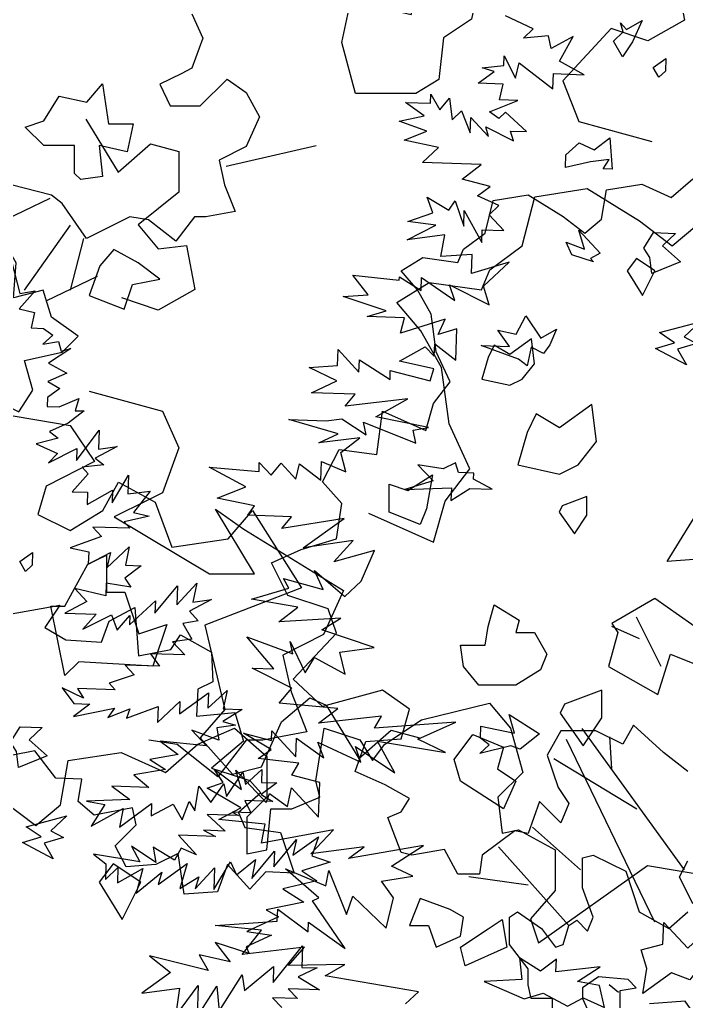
# Model space of a CAD drawing. Header units: inches. Extents: x -11 to 128, y 7 to 56.
# Drawn here: x 31.7193 to 31.9751, y 22.597 to 22.9734 of the extents above; entities that cross this region are included whole.
import ezdxf

# ---------------------------------------------------------------- set-up
doc = ezdxf.new("R2010")
doc.units = ezdxf.units.IN
doc.header["$MEASUREMENT"] = 0
doc.layers.add('CAY', color=94, linetype='Continuous')
doc.layers.add('CAY-3', color=61, linetype='Continuous')
picture_1 = doc.add_image_def('image1.jpg', size_in_pixel=(1680, 1093))

# ---------------------------------------------------------------- blocks, each defined once
blk = doc.blocks.new('A$C76451831')
at = {"layer": 'CAY'}
for p, q in [((3317.08, 1724.45), (3361.89, 1731.52)), ((3361.89, 1731.52), (3406.71, 1703.8)), ((3306.47, 1682.57), (3317.08, 1724.45)), ((3406.71, 1703.8), (3434.42, 1682.57)), ((3434.42, 1682.57), (3455.64, 1700.26)), ((3278.76, 1661.92), (3306.47, 1682.57)), ((3271.68, 1644.81), (3278.76, 1661.92)), ((3199.16, 1634.2), (3226.87, 1651.3)), ((3226.87, 1651.3), (3271.68, 1644.81)), ((3219.8, 1610.01), (3199.16, 1634.2)), ((3237.48, 1578.75), (3219.8, 1610.01)), ((3243.97, 1530.38), (3237.48, 1578.75)), ((2857.65, 1539.66), (2920.15, 1529.04)), ((2920.15, 1529.04), (2940.78, 1498.37)), ((3261.66, 1492.04), (3243.97, 1530.38)), ((2940.78, 1498.37), (2899.51, 1477.13)), ((3240.43, 1464.32), (3261.66, 1492.04)), ((2899.51, 1477.13), (2892.43, 1452.95)), ((2947.86, 1456.49), (2961.42, 1480.67)), ((2961.42, 1480.67), (2992.67, 1463.57)), ((2992.67, 1463.57), (3006.82, 1425.22)), ((3230.41, 1429.51), (3240.43, 1464.32)), ((2892.43, 1452.95), (2920.15, 1439.38)), ((2920.15, 1439.38), (2947.86, 1456.49)), ((3055.17, 1432.3), (3075.81, 1456.49)), ((3075.81, 1456.49), (3117.67, 1390.42)), ((3174.98, 1454.29), (3230.41, 1429.51)), ((2040.62, 1447.9), (2047.69, 1410.15)), ((3006.82, 1425.22), (3055.17, 1432.3)), ((2047.69, 1410.15), (2016.44, 1392.45)), ((1985.19, 1403.07), (1943.92, 1358.24)), ((2016.44, 1392.45), (1985.19, 1403.07)), ((3117.67, 1390.42), (3035.12, 1358.57)), ((3035.12, 1358.57), (3052.22, 1286.61)), ((1943.92, 1358.24), (1957.48, 1323.44)), ((1957.48, 1323.44), (2019.98, 1306.33)), ((1732.84, 1302.79), (1656.18, 1285.1)), ((3052.22, 1286.61), (3031, 1262.42)), ((2027.76, 857.92), (2006.64, 900.17)), ((2009.28, 881.69), (1985.53, 892.25)), ((5042.37, 872.71), (5051.8, 851.87)), ((5334.08, 859.91), (5310.45, 871.16)), ((5325.65, 852.04), (5334.08, 859.91)), ((5051.8, 851.87), (5042.37, 826.31)), ((5347.01, 854.01), (5325.65, 852.04)), ((5349.35, 843.05), (5347.01, 854.01)), ((5368.29, 853.27), (5349.35, 843.05)), ((5356.68, 832.37), (5368.29, 853.27)), ((5308.97, 828.6), (5309.25, 836.75)), ((5309.25, 836.75), (5319.01, 817.82)), ((5319.01, 817.82), (5322.19, 830.85)), ((5322.19, 830.85), (5350.86, 808.55)), ((5377.57, 820.76), (5356.68, 832.37)), ((5042.37, 826.31), (5033.32, 821.59)), ((5287.14, 813.49), (5300.63, 823.45)), ((5290.32, 826.53), (5308.97, 828.6)), ((5300.63, 823.45), (5290.32, 826.53)), ((5033.32, 821.59), (5014.85, 812.55)), ((5049.44, 794.06), (5072.63, 816.87)), ((5072.63, 816.87), (5088.75, 805.47)), ((5308.42, 812.75), (5287.14, 813.49)), ((5350.86, 808.55), (5351.32, 821.68)), ((5351.32, 821.68), (5377.57, 820.76)), ((2047.68, 684.5), (1960.21, 805.07)), ((5014.85, 812.55), (5023.89, 794.06)), ((5088.75, 805.47), (5100.15, 784.63)), ((5305.23, 799.26), (5308.42, 812.75)), ((1985.76, 770.86), (1983.84, 797.94)), ((5240.86, 785.64), (5224.94, 797.08)), ((5224.94, 797.08), (5246.21, 796.33)), ((5246.21, 796.33), (5246.48, 804.03)), ((5246.48, 804.03), (5254.17, 790.62)), ((5254.17, 790.62), (5262.68, 800.75)), ((5262.68, 800.75), (5264.75, 782.09)), ((5296.71, 789.13), (5321.07, 798.71)), ((5321.07, 798.71), (5305.23, 799.26)), ((2022.33, 639.81), (1946.85, 795.64)), ((5023.89, 794.06), (5049.44, 794.06)), ((5264.75, 782.09), (5272.73, 789.97)), ((5272.73, 789.97), (5280.23, 771.12)), ((5304.67, 783.41), (5296.71, 789.13)), ((5310.29, 788.66), (5304.67, 783.41)), ((5328.3, 772.16), (5310.29, 788.66)), ((4951.7, 782.9), (4979.41, 737.48)), ((5100.15, 784.63), (5088.75, 759.46)), ((5219.39, 780.95), (5240.86, 785.64)), ((5243.11, 772.42), (5219.39, 780.95)), ((5280.23, 771.12), (5280.68, 784.25)), ((5280.68, 784.25), (5295.97, 767.85)), ((2006.99, 736.26), (1936.23, 779.12)), ((5223.82, 764.93), (5243.11, 772.42)), ((5295.97, 767.85), (5293.54, 776.09)), ((5293.54, 776.09), (5317.15, 764.39)), ((5314.72, 772.64), (5328.3, 772.16)), ((5317.15, 764.39), (5314.72, 772.64)), ((5253.05, 758.47), (5223.82, 764.93)), ((4979.41, 737.48), (5007.12, 761.66)), ((5007.12, 761.66), (5031.3, 755.18)), ((5031.3, 755.18), (5031.3, 720.37)), ((5088.75, 759.46), (5065.56, 747.66)), ((5239.46, 745.8), (5253.05, 758.47)), ((5065.56, 747.66), (5070.27, 726.82)), ((5289.7, 744.04), (5239.46, 745.8)), ((5273.4, 731.46), (5289.7, 744.04)), ((5297.2, 725.19), (5273.4, 731.46)), ((4922.48, 717.77), (4887.88, 726.82)), ((5070.27, 726.82), (5079.31, 704.01)), ((5286.51, 717.41), (5297.2, 725.19)), ((1958.78, 684.36), (1917.81, 720.82)), ((4825.38, 669.01), (4921.3, 715.42)), ((4931.52, 710.7), (4922.48, 717.77)), ((5031.3, 720.37), (4996.51, 692.65)), ((5248.39, 702.87), (5243.42, 716.19)), ((5243.42, 716.19), (5262.06, 705.11)), ((5262.06, 705.11), (5267.32, 713.09)), ((5267.32, 713.09), (5274.73, 691.52)), ((5304.79, 709.06), (5286.51, 717.41)), ((4952.35, 680.81), (4931.52, 710.7)), ((5274.73, 691.52), (5275.19, 704.66)), ((5275.19, 704.66), (5290.09, 677.39)), ((5296.36, 701.2), (5304.79, 709.06)), ((1948.81, 636.77), (1888.67, 704.01)), ((4989.3, 699.29), (4952.35, 680.81)), ((5005.42, 696.93), (4989.3, 699.29)), ((5028.61, 678.45), (5005.42, 696.93)), ((5044.72, 699.29), (5028.61, 678.45)), ((5054.16, 699.29), (5044.72, 699.29)), ((5079.31, 704.01), (5054.16, 699.29)), ((5226.83, 695.46), (5248.39, 702.87)), ((5309.03, 687.61), (5296.36, 701.2)), ((4899.28, 636.77), (4938.59, 692.21)), ((4996.51, 692.65), (5013.61, 672.01)), ((5226.28, 679.62), (5250.74, 692.36)), ((5250.74, 692.36), (5226.83, 695.46)), ((5290.09, 677.39), (5290.47, 688.25)), ((5290.47, 688.25), (5309.03, 687.61)), ((4938.59, 636.77), (4949.99, 680.81)), ((5258.6, 683.93), (5226.28, 679.62)), ((5255.24, 665.46), (5258.6, 683.93)), ((1914.22, 671.37), (1863.51, 678.45)), ((5013.61, 672.01), (5037.78, 674.95)), ((5037.78, 674.95), (5044.86, 637.2)), ((5282.04, 667.24), (5255.24, 665.46)), ((5281.47, 650.94), (5282.04, 667.24)), ((5313.53, 660.7), (5281.47, 650.94)), ((5291.51, 640.16), (5313.53, 660.7)), ((4917.76, 627.72), (4961.78, 648.56)), ((5179.91, 649.5), (5219.64, 645.39)), ((5192.92, 632.73), (5179.91, 649.5)), ((5219.64, 645.39), (5219.74, 648.11)), ((5219.74, 648.11), (5238.37, 636.58)), ((5238.37, 636.58), (5238.75, 647.45)), ((5238.75, 647.45), (5267.07, 627.87)), ((5262.55, 641.18), (5296.39, 624.13)), ((5267.07, 627.87), (5262.55, 641.18)), ((5296.39, 624.13), (5291.51, 640.16)), ((5013.61, 619.51), (4982.36, 630.13)), ((5044.86, 637.2), (5013.61, 619.51)), ((5171.57, 631.21), (5192.92, 632.73)), ((5208.3, 619.04), (5171.57, 631.21)), ((5192.27, 614.16), (5208.3, 619.04)), ((5223.95, 613.06), (5192.27, 614.16)), ((5220.78, 600.02), (5223.95, 613.06)), ((5258.8, 611.84), (5220.78, 600.02)), ((5252.91, 598.9), (5258.8, 611.84)), ((5268.94, 603.78), (5252.91, 598.9)), ((5268.01, 577.07), (5268.94, 603.78)), ((5219.94, 576.02), (5241.67, 588.41)), ((5241.67, 588.41), (5249.55, 580.43)), ((5249.55, 580.43), (5249.91, 590.84)), ((5249.91, 590.84), (5268.01, 577.07)), ((1991.49, 579.54), (1983.4, 586.04)), ((5166.8, 572.44), (5167.27, 586.02)), ((5167.27, 586.02), (5185.18, 566.81)), ((5142.71, 570.56), (5166.8, 572.44)), ((5166.34, 559.31), (5142.71, 570.56)), ((5185.18, 566.81), (5185.54, 577.23)), ((5185.54, 577.23), (5211.69, 560.45)), ((5249.17, 569.56), (5219.94, 576.02)), ((5211.69, 560.45), (5211.96, 568.14)), ((5211.96, 568.14), (5246.09, 559.24)), ((5246.09, 559.24), (5249.17, 569.56)), ((5144.69, 549.18), (5166.34, 559.31)), ((5181.8, 547.89), (5144.69, 549.18)), ((5173.29, 537.76), (5181.8, 547.89)), ((5226.98, 544.04), (5173.29, 537.76)), ((5199.71, 528.68), (5226.98, 544.04)), ((5244.7, 519.4), (5199.71, 528.68)), ((5125.31, 526.29), (5156.99, 525.18)), ((5167.47, 513.94), (5125.31, 526.29)), ((5156.99, 525.18), (5170.65, 526.97)), ((5170.65, 526.97), (5191.46, 513.1)), ((5189.12, 524.06), (5233.82, 506.18)), ((5191.46, 513.1), (5189.12, 524.06)), ((5150.9, 506.35), (5167.47, 513.94)), ((5231.48, 517.14), (5244.7, 519.4)), ((5233.82, 506.18), (5231.48, 517.14)), ((5185.94, 510.57), (5150.9, 506.35)), ((5169.64, 497.99), (5185.94, 510.57)), ((5174.04, 481.52), (5169.64, 497.99)), ((5099.74, 481.85), (5100.01, 489.54)), ((5100.01, 489.54), (5110.05, 478.77)), ((5110.05, 478.77), (5118.57, 488.9)), ((5118.57, 488.9), (5131.23, 475.31)), ((5131.23, 475.31), (5134.41, 488.34)), ((5134.41, 488.34), (5152.5, 474.56)), ((5152.5, 474.56), (5153.06, 490.41)), ((5153.06, 490.41), (5174.04, 481.52)), ((5057.27, 485.6), (5099.74, 481.85)), ((5088.4, 468.64), (5057.27, 485.6)), ((5064.05, 459.07), (5088.4, 468.64)), ((5096, 452.51), (5064.05, 459.07)), ((5062.55, 449.63), (5086.72, 432.52)), ((5090.28, 444.55), (5096, 452.51)), ((5127.39, 443.26), (5090.28, 444.55)), ((5119.34, 433.11), (5127.39, 443.26)), ((5172.65, 441.67), (5119.34, 433.11)), ((5137.34, 416.61), (5172.65, 441.67)), ((5180.15, 422.83), (5137.34, 416.61)), ((5163.66, 404.81), (5180.15, 422.83)), ((5198.44, 414.48), (5163.66, 404.81)), ((5187.1, 388.13), (5198.44, 414.48)), ((5154.68, 381.1), (5147.08, 397.23)), ((5147.08, 397.23), (5173.04, 375.02)), ((5120.57, 390.45), (5154.68, 381.1)), ((5125.26, 382.13), (5120.57, 390.45)), ((5173.04, 375.02), (5187.1, 388.13)), ((5093.21, 372.82), (5125.26, 382.13)), ((5171.94, 380.31), (5154.84, 342.56)), ((5132.85, 366), (5093.21, 372.82)), ((5116.55, 353.42), (5132.85, 366)), ((5169.68, 356.55), (5116.55, 353.42)), ((5153.48, 346.69), (5169.68, 356.55)), ((5198.26, 331.53), (5153.48, 346.69)), ((5112.43, 313.22), (5089.38, 340.77)), ((5089.38, 340.77), (5128.75, 326.25)), ((5154.84, 342.56), (5120.06, 324.86)), ((5126.39, 336.76), (5139.05, 310.02)), ((5128.75, 326.25), (5126.39, 336.76)), ((5168.67, 327.57), (5198.26, 331.53)), ((5173.45, 308.82), (5168.67, 327.57)), ((5120.06, 324.86), (5127.13, 293.6)), ((5139.05, 310.02), (5147.21, 322.88)), ((5147.21, 322.88), (5173.45, 308.82)), ((5093.87, 313.86), (5112.43, 313.22)), ((5127.72, 296.82), (5093.87, 313.86)), ((5116.85, 284.05), (5127.72, 296.82)), ((5127.13, 293.6), (5140.69, 259.39)), ((5166.99, 279.58), (5116.85, 284.05)), ((5150.69, 267), (5166.99, 279.58)), ((5204.37, 272.83), (5150.69, 267)), ((5198.57, 262.61), (5204.37, 272.83)), ((5110.3, 252.09), (5110.58, 260.24)), ((5110.58, 260.24), (5131.11, 238.22)), ((5268.09, 267.89), (5198.57, 262.61)), ((5235.4, 253.16), (5268.09, 267.89)), ((5029.84, 248.77), (5005.67, 252.31)), ((5088.81, 252.31), (5064.63, 221.05)), ((5110.03, 244.39), (5086.5, 258.36)), ((5086.5, 258.36), (5110.3, 252.09)), ((5102.96, 252.31), (5088.81, 252.31)), ((5140.69, 259.39), (5102.96, 252.31)), ((5131.11, 238.22), (5131.66, 254.07)), ((5131.66, 254.07), (5155.1, 237.38)), ((5200.91, 251.65), (5259.03, 241.91)), ((5215.82, 224.38), (5200.91, 251.65)), ((5259.03, 241.91), (5235.4, 253.16)), ((5064.63, 221.05), (5029.84, 248.77)), ((5098.88, 236.62), (5110.03, 244.39)), ((5155.1, 237.38), (5150.12, 250.7)), ((5150.12, 250.7), (5186.68, 233.56)), ((5186.68, 233.56), (5182.16, 246.86)), ((5182.16, 246.86), (5215.82, 224.38)), ((5133.64, 232.69), (5098.88, 236.62)), ((5069.17, 216.35), (5061.4, 227.51)), ((5061.4, 227.51), (5084.82, 210.37)), ((5079.96, 226.86), (5105.73, 199.21)), ((5084.82, 210.37), (5079.96, 226.86)), ((5127.84, 222.47), (5133.64, 232.69)), ((5151.64, 216.19), (5127.84, 222.47)), ((5055.4, 211.39), (5069.17, 216.35)), ((5084.27, 194.52), (5055.4, 211.39)), ((5124.19, 195.85), (5127.46, 211.6)), ((5127.46, 211.6), (5150.61, 186.76)), ((5150.61, 186.76), (5151.64, 216.19)), ((5105.73, 199.21), (5108.71, 206.81)), ((5108.71, 206.81), (5124.19, 195.85)), ((5065.35, 184.75), (5084.27, 194.52)), ((5105.08, 180.65), (5065.35, 184.75)), ((5101.8, 164.44), (5105.08, 180.65)), ((5163.37, 175.89), (5101.8, 164.44)), ((5144.07, 155.26), (5163.37, 175.89)), ((5189.6, 161.37), (5144.07, 155.26)), ((5240.39, 162.32), (5176.11, 151.42)), ((5176.11, 151.42), (5189.6, 161.37)), ((5213.04, 144.69), (5240.39, 162.32)), ((5231.32, 136.34), (5213.04, 144.69)), ((5150.92, 117.85), (5122.33, 142.42)), ((5122.33, 142.42), (5156.72, 128.07)), ((5156.72, 128.07), (5159.44, 141.12)), ((5159.44, 141.12), (5174.44, 103.42)), ((5204.43, 131.84), (5231.32, 136.34)), ((5214.82, 117.88), (5204.43, 131.84)), ((5145.4, 115.32), (5150.92, 117.85)), ((5174.44, 103.42), (5179.97, 119.1)), ((5179.97, 119.1), (5208.47, 91.81)), ((5208.47, 91.81), (5214.82, 117.88)), ((5173.42, 74.45), (5145.4, 115.32)), ((5115.33, 97.78), (5115.69, 108.2)), ((5115.69, 108.2), (5141.75, 88.7)), ((5062.19, 94.2), (5115.33, 97.78)), ((5101.92, 90.09), (5062.19, 94.2)), ((5141.75, 88.7), (5142.03, 96.85)), ((5142.03, 96.85), (5173.42, 74.45)), ((5085.34, 69.36), (5101.92, 90.09)), ((5138.57, 75.66), (5085.34, 69.36)), ((5124.88, 59.82), (5138.57, 75.66)), ((5172.95, 60.86), (5124.88, 59.82)), ((5156.29, 51.02), (5172.95, 60.86)), ((5236.02, 37.35), (5156.29, 51.02)), ((5224.8, 27.32), (5236.02, 37.35))]:
    blk.add_line(p, q, dxfattribs=at)
for points in [[(3369.88, 1515.28), (3365.92, 1546.96), (3338.21, 1527.16), (3318.42, 1539.04), (3310.5, 1523.2), (3302.58, 1495.47), (3338.21, 1487.55), (3354.05, 1495.47)], [(1754.81, 1391.09), (1762.72, 1426.73), (1814.19, 1414.85), (1822.11, 1442.57), (1818.15, 1470.3), (1841.9, 1478.22), (1877.53, 1466.34), (1865.66, 1410.89), (1841.9, 1395.05), (1837.94, 1359.4), (1818.15, 1347.52), (1766.68, 1347.52)], [(2935.21, 1410.54), (2951.05, 1418.46), (2951.05, 1386.78), (2966.88, 1386.78), (2978.76, 1351.13), (3002.51, 1359.06), (2990.64, 1323.41), (2927.29, 1327.37), (2915.42, 1315.49), (2903.54, 1374.9), (2915.42, 1374.9)], [(3342.63, 1291.2), (3338.67, 1283.28), (3358.47, 1255.56), (3374.3, 1279.32), (3374.3, 1303.08)], [(2022.48, 1195.89), (2006.64, 1206.45), (1998.72, 1195.89), (2011.92, 1174.77)], [(1919.55, 1116.68), (1916.91, 1137.8), (1898.43, 1124.6), (1885.24, 1132.52), (1879.96, 1121.96), (1874.68, 1103.48), (1898.43, 1098.2), (1908.99, 1103.48)], [(1795.5, 989.94), (1795.5, 1013.7), (1811.34, 1008.42), (1832.45, 1021.63), (1827.17, 992.58), (1821.89, 979.38)], [(1943.3, 995.22), (1940.66, 989.94), (1953.86, 971.46), (1964.41, 987.3), (1964.41, 1003.14)], [(2054.15, 982.02), (2067.35, 1003.14), (2091.1, 1000.5), (2093.74, 982.02), (2099.02, 968.82), (2106.93, 968.82), (2093.74, 942.42), (2067.35, 950.34), (2033.04, 947.7)], [(2062.07, 857.92), (2075.26, 879.05), (2022.48, 916.01), (1985.53, 894.89), (1990.81, 886.97), (1982.89, 857.92), (2025.12, 834.16), (2035.67, 868.49)], [(1903.71, 886.97), (1919.55, 886.97), (1930.1, 868.49), (1924.83, 855.28), (1903.71, 842.08), (1872.04, 842.08), (1858.84, 857.92), (1856.21, 876.41), (1877.32, 876.41), (1879.96, 892.25), (1885.24, 910.73), (1906.35, 897.53)], [(5402.59, 849.35), (5411.02, 857.22), (5408.57, 865.01), (5413.82, 859.39), (5427.23, 867.08), (5418.88, 848.78), (5410.28, 835.94)], [(1476.88, 785.44), (1471.71, 793.32), (1479.88, 806.64), (1498.89, 805.98), (1487.65, 795.49), (1503.03, 781.8), (1478.67, 771.77)], [(4915.73, 781.35), (4928.92, 802.48), (4952.68, 797.2), (4965.87, 813.04), (4971.15, 778.71), (4992.27, 778.71), (4986.99, 754.95), (4963.23, 760.23), (4965.87, 733.83), (4947.4, 731.19), (4942.12, 736.47), (4942.12, 760.23), (4915.73, 760.23), (4899.89, 776.07)], [(1856.21, 760.23), (1850.93, 778.71), (1866.76, 799.84), (1893.15, 789.28), (1887.88, 770.79), (1903.71, 760.23), (1893.15, 736.47)], [(5401.49, 740.14), (5393.8, 740.41), (5399.06, 748.38), (5383.13, 746.22), (5361.67, 741.53), (5362.05, 752.4), (5373.27, 762.43), (5386.21, 756.54), (5399.71, 766.95)], [(1485.06, 721.23), (1519.82, 730.44), (1506.23, 717.77), (1516.91, 711.96), (1500.42, 707.09), (1508.11, 693.68), (1481.87, 707.74), (1497.9, 712.62)], [(5385.59, 660.91), (5367.22, 666.99), (5362.15, 677.59), (5377.8, 671.61), (5372.94, 688.09), (5391.29, 668.41), (5382.97, 663.72)], [(5433.75, 664.66), (5428.59, 672.55), (5436.76, 685.87), (5455.77, 685.2), (5444.52, 674.72), (5459.91, 661.03), (5435.54, 651)], [(4892.21, 659.97), (4885.53, 671.37), (4869.41, 671.37), (4869.41, 643.85), (4852.9, 632.05), (4836.78, 636.77), (4843.86, 609.24), (4871.37, 606.88), (4880.81, 586.04), (4862.33, 574.63), (4862.33, 553.79), (4871.37, 544.36), (4894.57, 532.95), (4906.36, 551.43), (4899.28, 576.6), (4931.52, 583.68), (4945.27, 597.44), (4922.48, 613.57), (4915.4, 636.77), (4889.85, 630.08)], [(4975.54, 671.37), (4963.75, 657.61), (4954.71, 632.05), (4984.58, 620.64), (4991.66, 641.49), (5014.85, 646.2), (4996.37, 659.97)], [(5321.51, 577.92), (5289.74, 589.45), (5313.73, 588.62), (5303.79, 602.56), (5319.54, 599.29), (5327.79, 614.87), (5340.72, 595.83), (5354.13, 603.52), (5348.22, 590.13), (5342.97, 582.61), (5332.29, 587.97), (5329.02, 572.21)], [(5441.93, 600.46), (5476.69, 609.67), (5463.11, 597), (5473.78, 591.19), (5457.3, 586.32), (5464.99, 572.91), (5438.74, 586.97), (5454.77, 591.85)], [(5270.09, 480.89), (5267.66, 489.13), (5257.06, 484.06), (5235.43, 487.54), (5248.55, 473.93), (5224.28, 466.62), (5264.2, 467.94), (5263.82, 457.08), (5280.04, 467.39), (5299.05, 466.73), (5283.04, 475.45), (5283.22, 480.43)], [(5288.9, 254.01), (5289.27, 264.43), (5318.06, 258.44), (5313.63, 274.46), (5339.33, 257.69), (5323.02, 244.66), (5314.96, 247.66), (5288.45, 240.88), (5296.41, 248.31)], [(5431.12, 57.29), (5426.24, 73.32), (5444.99, 78.11), (5445.64, 96.67), (5466.17, 74.65), (5479.75, 87.32), (5495.3, 65.47), (5521.65, 67.27), (5534.95, 59.1), (5502.63, 54.79), (5481.72, 65.95), (5467.95, 47.84), (5452.3, 53.83), (5427.66, 36.1)], [(5395.07, 24.09), (5390.74, 42.83), (5371.82, 46.21), (5391.29, 58.68), (5353.54, 54.56), (5353.92, 65.42), (5340.41, 55.01), (5322.23, 66.53), (5324.3, 47.87), (5292.07, 46.28), (5326.45, 31.48), (5342.48, 36.36), (5363.39, 25.2), (5376.78, 32.44)]]:
    blk.add_lwpolyline(points, close=True, dxfattribs=at)
for points in [[(2050.62, 768.5), (2029.79, 784.63), (2004.24, 807.83), (1995.2, 791.7), (1972, 803.11), (1942.13, 803.11), (1930.34, 782.27), (1939.77, 754.74), (1948.81, 740.98), (1942.13, 724.46), (1930.34, 736.26), (1923.73, 742.87), (1914.22, 715.42), (1902.82, 717.77), (1874.91, 696.93), (1872.55, 680.81), (1854.08, 680.81), (1842.68, 701.65), (1814.77, 696.93), (1805.73, 699.29), (1794.33, 729.18), (1805.73, 733.9), (1812.81, 745.3), (1791.97, 757.1), (1766.42, 768.5), (1775.46, 794.06), (1805.73, 796.42), (1812.81, 821.59), (1789.61, 837.71), (1738.51, 823.95), (1713.36, 847.15), (1750.31, 886.48), (1743.23, 907.32), (1708.64, 918.72), (1694.88, 946.64), (1720.04, 958.05), (1750.31, 967.09), (1755.02, 997.37), (1738.51, 1015.85), (1752.67, 1043.38), (1784.9, 1039.05), (1789.61, 1076.02), (1826.56, 1059.5), (1833.25, 1082.7), (1847.4, 1101.19), (1835.61, 1126.75), (1831.28, 1158.99), (1819.49, 1179.83), (1805.73, 1195.96), (1824.21, 1207.36), (1854.08, 1203.04), (1858.8, 1214.44), (1877.27, 1228.2), (1884.35, 1256.12), (1914.22, 1260.84), (1944.1, 1242.36), (1962.57, 1228.2), (1976.72, 1240), (1981.05, 1265.17), (2011.31, 1269.89), (2036.47, 1258.48), (2054.94, 1274.61)], [(1470.47, 1211.8), (1479.66, 1176.57), (1492.88, 1178.83), (1479.2, 1163.44), (1492.23, 1160.26), (1489.51, 1147.21), (1499.92, 1146.85), (1507.88, 1141.13), (1499.45, 1133.26), (1512.67, 1135.52), (1515.1, 1127.28), (1523.34, 1129.71), (1504.32, 1117.23), (1519.88, 1108.52), (1503.77, 1101.38), (1513.99, 1095.58), (1503.3, 1087.8), (1503.03, 1080.1), (1513.44, 1079.74), (1530, 1086.86), (1526.92, 1076.54), (1534.61, 1076.28), (1521.11, 1065.87), (1505, 1058.72), (1512.5, 1053.02), (1493.76, 1048.24), (1512.04, 1039.89), (1504.07, 1032.01), (1528.51, 1044.3), (1528.15, 1033.89), (1547.64, 1059.95), (1547.07, 1043.65), (1563, 1045.82), (1544.08, 1036.05), (1551.59, 1030.35), (1532.94, 1028.28), (1538.18, 1022.66), (1524.5, 1007.27), (1537.63, 1006.81), (1537.26, 996.4), (1558.99, 1008.78), (1558.61, 997.92), (1572.58, 1021.46), (1572.02, 1005.61), (1591.13, 1007.66), (1576.9, 989.57), (1590.38, 986.38), (1568.92, 981.69), (1573.71, 976.08), (1542.03, 977.19), (1549.45, 969.22), (1522.82, 959.27), (1538.57, 956), (1538.21, 945.59), (1557.13, 955.36), (1553.95, 942.32), (1573.16, 960.24), (1569.89, 944.48), (1583.47, 944.01), (1569.51, 933.62), (1574.67, 925.73), (1553.49, 929.19), (1553.11, 918.32), (1526.6, 924.69), (1537.08, 913.44), (1518.16, 903.68), (1544.87, 902.74), (1533.55, 889.99), (1557.99, 902.29), (1562.97, 888.96), (1573.83, 901.73), (1573.55, 893.58), (1595.56, 914.12), (1595.2, 903.71), (1614.59, 927.06), (1614.03, 910.76), (1630.98, 929.2), (1627.7, 913), (1643.63, 915.16), (1624.71, 905.4), (1632.12, 896.98), (1618.9, 894.72), (1626.59, 881.3), (1610.2, 879.16), (1620.69, 867.91), (1591.27, 868.94), (1599.05, 858.24), (1569.63, 859.27), (1577.49, 850.83), (1555.95, 843.88), (1561.19, 838.25), (1529.06, 839.38), (1534.21, 831.04), (1515.93, 839.83), (1525.89, 826.34), (1539.46, 825.87), (1525.51, 815.47), (1560.64, 822.41), (1554.93, 814.45), (1573.77, 821.95), (1570.77, 813.89), (1597.85, 823.83), (1597.37, 810.24), (1616.58, 828.16), (1616.22, 817.74), (1640.85, 835.47), (1640.39, 822.34), (1656.79, 837.63), (1653.52, 821.88), (1669.81, 821.31), (1653.14, 811.02), (1663.91, 807.92), (1647.97, 805.76), (1649.87, 795.26), (1626.6, 803.78), (1639.27, 790.19), (1599.54, 794.3), (1615, 782.88), (1590.84, 778.74), (1604.13, 770.11), (1577.24, 765.61), (1590, 754.74), (1558.32, 755.85), (1573.78, 744.43), (1536.57, 743.01), (1552.33, 740.19), (1540.81, 721.55), (1568.08, 736.92), (1564.79, 720.71), (1592.24, 741.06), (1591.88, 730.65), (1610.8, 740.41), (1618.48, 727), (1624.47, 742.66), (1629.18, 734.79), (1632.64, 755.97), (1643.03, 742.01), (1654, 757.94), (1656.34, 746.98), (1670.21, 767.81), (1672.56, 757.3), (1686.6, 769.95), (1686.22, 759.09), (1699.34, 758.63), (1685.85, 748.67), (1696.07, 742.88), (1672.09, 743.71), (1677.15, 733.11), (1661.31, 733.66), (1666.65, 730.76), (1639.95, 731.69), (1655.31, 717.55), (1636.76, 718.2), (1646.99, 712.86), (1615.31, 713.96), (1630.58, 697.11), (1617.65, 703), (1611.85, 692.78), (1593.66, 703.84), (1595.92, 690.61), (1575.1, 704.49), (1582.34, 691.09), (1542.7, 697.91), (1553.28, 689.38), (1552.82, 676.25), (1563.59, 686.3), (1563.13, 673.17), (1584.86, 685.56), (1579.14, 664.45), (1601.06, 682.27), (1597.98, 671.95), (1622.62, 689.68), (1616.44, 668.59), (1632.65, 678.45), (1629.57, 668.13), (1646.06, 686.14), (1645.41, 667.58), (1659.83, 691.1), (1664.88, 680.04), (1681.19, 693.08), (1677.91, 676.87), (1697.3, 700.22), (1696.84, 687.09), (1716.24, 710.44), (1713.05, 696.95), (1734.89, 712.51), (1729.34, 696.38), (1745.01, 690.85), (1720.74, 683.53), (1733.58, 674.93), (1704.34, 668.24), (1722.52, 656.73), (1690.12, 650.15), (1700.79, 644.34), (1673.61, 631.69), (1694.81, 628.68), (1673.15, 618.56), (1675.68, 613.03), (1646.55, 622.2), (1659.57, 605.88), (1633.04, 611.8), (1640.73, 598.38), (1590.42, 611.02), (1608.5, 596.79), (1583.86, 579.06), (1616.19, 583.37), (1612.63, 559.47), (1632.12, 585.53), (1631.19, 558.82), (1647.96, 584.98), (1649.94, 563.61), (1669.6, 594.65), (1671.86, 581.43), (1696.59, 601.87), (1696.11, 588.29), (1721.22, 619.6), (1720.58, 601.03), (1733.7, 600.57), (1717.58, 592.98), (1735.77, 581.92), (1709.07, 582.85), (1716.93, 574.41), (1695.66, 575.16), (1703.52, 566.72)], [(1484.52, 939.3), (1479.82, 947.63), (1490.52, 955.41), (1490.14, 944.55), (1484.52, 939.3)], [(5441.39, 818.53), (5436.7, 826.86), (5447.39, 834.64), (5447.01, 823.78), (5441.39, 818.53)], [(1935.05, 560.48), (1935.05, 574.63), (1916.58, 574.63), (1914.22, 586.04), (1914.22, 599.8), (1898.11, 620.64), (1898.11, 643.85), (1905.18, 648.56), (1925.62, 634.41), (1937.41, 618.28), (1944.1, 620.64), (1948.81, 636.77), (1955.89, 641.49), (1964.93, 632.05), (1969.65, 643.85), (1960.61, 669.01), (1960.61, 694.57), (1969.65, 696.93), (1997.55, 683.17), (2008.95, 648.56), (2034.5, 634.41), (2050.62, 648.56)], [(2054.94, 655.25), (2043.55, 678.45), (2050.62, 692.21)], [(2054.94, 562.84), (2048.26, 572.28), (2017.99, 569.92)], [(1992.84, 562.84), (1992.84, 581.32), (2006.6, 583.68), (1999.52, 590.76), (1974.36, 593.12), (1960.61, 583.68), (1960.61, 574.63), (1964.93, 565.2)]]:
    blk.add_lwpolyline(points, dxfattribs=at)
at = {"layer": 'CAY-3'}
for p, q in [((3100.57, 1275.99), (3124.75, 1296.63)), ((3124.75, 1296.63), (3138.9, 1290.15)), ((3220.18, 1277.65), (3278.55, 1291.8)), ((3278.55, 1291.8), (3296.24, 1270.57)), ((3138.9, 1290.15), (3166.61, 1244.73)), ((3083.47, 1237.65), (3100.57, 1275.99)), ((3188.93, 1257), (3220.18, 1277.65)), ((3029.14, 1257), (3060.39, 1270.57)), ((3060.39, 1270.57), (3088.1, 1246.38)), ((3129.96, 1225.74), (3137.04, 1270.57)), ((3137.04, 1270.57), (3167.7, 1260.54)), ((3166.61, 1244.73), (3194.32, 1268.91)), ((3194.32, 1268.91), (3218.5, 1262.42)), ((3296.24, 1270.57), (3306.85, 1232.82)), ((3031, 1262.42), (3058.71, 1231.16)), ((3167.7, 1260.54), (3178.31, 1242.84)), ((2918.29, 1242.84), (2963.69, 1249.92)), ((2963.69, 1249.92), (3001.43, 1232.82)), ((3001.43, 1232.82), (3029.14, 1257)), ((3178.31, 1242.84), (3188.93, 1257)), ((2911.8, 1205.09), (2918.29, 1242.84)), ((3088.1, 1246.38), (3088.1, 1211.58)), ((3058.71, 1231.16), (3083.47, 1237.65)), ((3306.85, 1232.82), (3285.62, 1211.58)), ((3133.5, 1211.58), (3129.96, 1225.74)), ((2862.87, 1208.63), (2890.58, 1187.4)), ((3088.1, 1211.58), (3071, 1194.47)), ((3109.33, 1201.55), (3133.5, 1211.58)), ((3285.62, 1211.58), (3289.16, 1180.91)), ((2890.58, 1187.4), (2911.8, 1205.09)), ((3088.1, 1166.75), (3091.64, 1201.55)), ((3091.64, 1201.55), (3109.33, 1201.55)), ((3071, 1194.47), (3071, 1163.21)), ((3289.16, 1180.91), (3303.31, 1183.86)), ((3303.31, 1183.86), (3334.56, 1166.75)), ((3071, 1163.21), (3088.1, 1166.75)), ((3334.56, 1166.75), (3334.56, 1131.95)), ((3320.41, 1087.12), (3413.57, 1153.18)), ((3413.57, 1153.18), (3476.07, 1142.57)), ((3334.56, 1131.95), (3313.34, 1107.76)), ((3313.34, 1107.76), (3320.41, 1087.12)), ((4954.64, 550.49), (5017.14, 533.39)), ((5017.14, 533.39), (5031.3, 502.12)), ((5031.3, 502.12), (5017.14, 463.78)), ((5017.14, 463.78), (5003.58, 456.71)), ((5003.58, 456.71), (4975.87, 443.14)), ((5095.88, 394.47), (5062.55, 449.63)), ((4975.87, 443.14), (5057.56, 394.47)), ((5086.72, 432.52), (5171.94, 380.31)), ((5057.56, 394.47), (5095.88, 394.47))]:
    blk.add_line(p, q, dxfattribs=at)
for points in [[(2980.44, 1138.92), (2956.69, 1154.77), (2944.81, 1138.92), (2964.6, 1107.24)], [(3277.36, 1099.32), (3289.23, 1107.24), (3293.19, 1083.48), (3257.56, 1067.63), (3253.6, 1083.48)], [(1847.4, 650.53), (1821.85, 659.97), (1812.81, 636.77), (1828.92, 636.77), (1835.61, 618.28), (1856.44, 627.72), (1858.8, 643.85)]]:
    blk.add_lwpolyline(points, close=True, dxfattribs=at)
blk.add_lwpolyline([(4876.64, 358.19), (4929.38, 367.68), (4916.72, 348.7), (4934.65, 338.15), (4965.24, 336.04), (4971.56, 353.97), (4993.71, 365.57), (4996.88, 324.44), (5024.3, 329.71), (5032.74, 342.37), (5059.1, 327.61), (5060.16, 302.29), (5047.5, 295.96), (5046.45, 272.76), (5079.14, 275.93), (5086.52, 251.67), (5059.1, 228.46), (5091.8, 217.92), (5101.29, 207.37), (5082.31, 190.5), (5087.58, 177.84), (5118.16, 173.62), (5129.77, 138.82), (5105.51, 139.87), (5091.8, 125.11), (5072.81, 146.2), (5064.38, 123), (5035.9, 120.89), (5030.63, 155.69), (5011.64, 146.2), (4986.33, 144.09), (4976.84, 162.02), (4994.77, 179.95), (4991.6, 194.71), (4958.91, 188.39), (4945.2, 199.99), (4948.36, 218.97), (4926.21, 220.03), (4908.28, 243.23), (4870.31, 235.85)], dxfattribs=at)

msp = doc.modelspace()

# ---------------------------------------------------------------- linework, layer by layer
msp.add_arc((33.915, 30.05035), 7.14061, 251.340801, 300.388716)

# ---------------------------------------------------------------- block references
at = {"layer": 'CAY', "xscale": 0.0004489089019145984, "yscale": 0.0004489089019145984, "zscale": 0.0004489089019145984}
for p in [(29.52183, 22.5838), (31.05513, 22.34016), (30.42787, 22.13133)]:
    msp.add_blockref('A$C76451831', p, dxfattribs=at)

# ---------------------------------------------------------------- pictures from other files: only their frames are drawn
image = msp.add_image(picture_1, insert=(12.49661, 7.37723), size_in_units=(74.4025, 48.40591))
image.dxf.flags = 6

doc.saveas('drawing.dxf')
